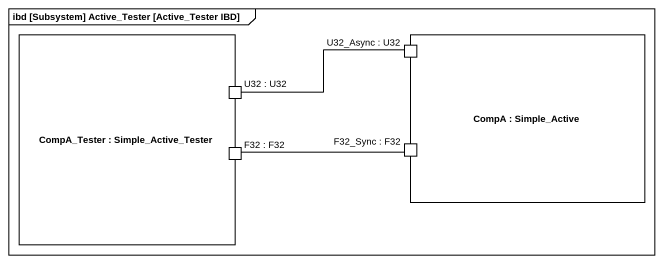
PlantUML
@startuml
mainframe ibd [Subsystem] Active_Tester [Active_Tester IBD]
rectangle "CompA_Tester : Simple_Active_Tester" as CompA_Tester {
  port "U32 : U32" as U32_U32
  port "F32 : F32" as F32_F32
}
rectangle "CompA : Simple_Active" as CompA {
  port "U32_Async : U32" as U32_Async_U32
  port "F32_Sync : F32" as F32_Sync_F32
}
U32_U32 -right- U32_Async_U32
F32_F32 -right- F32_Sync_F32
@enduml
